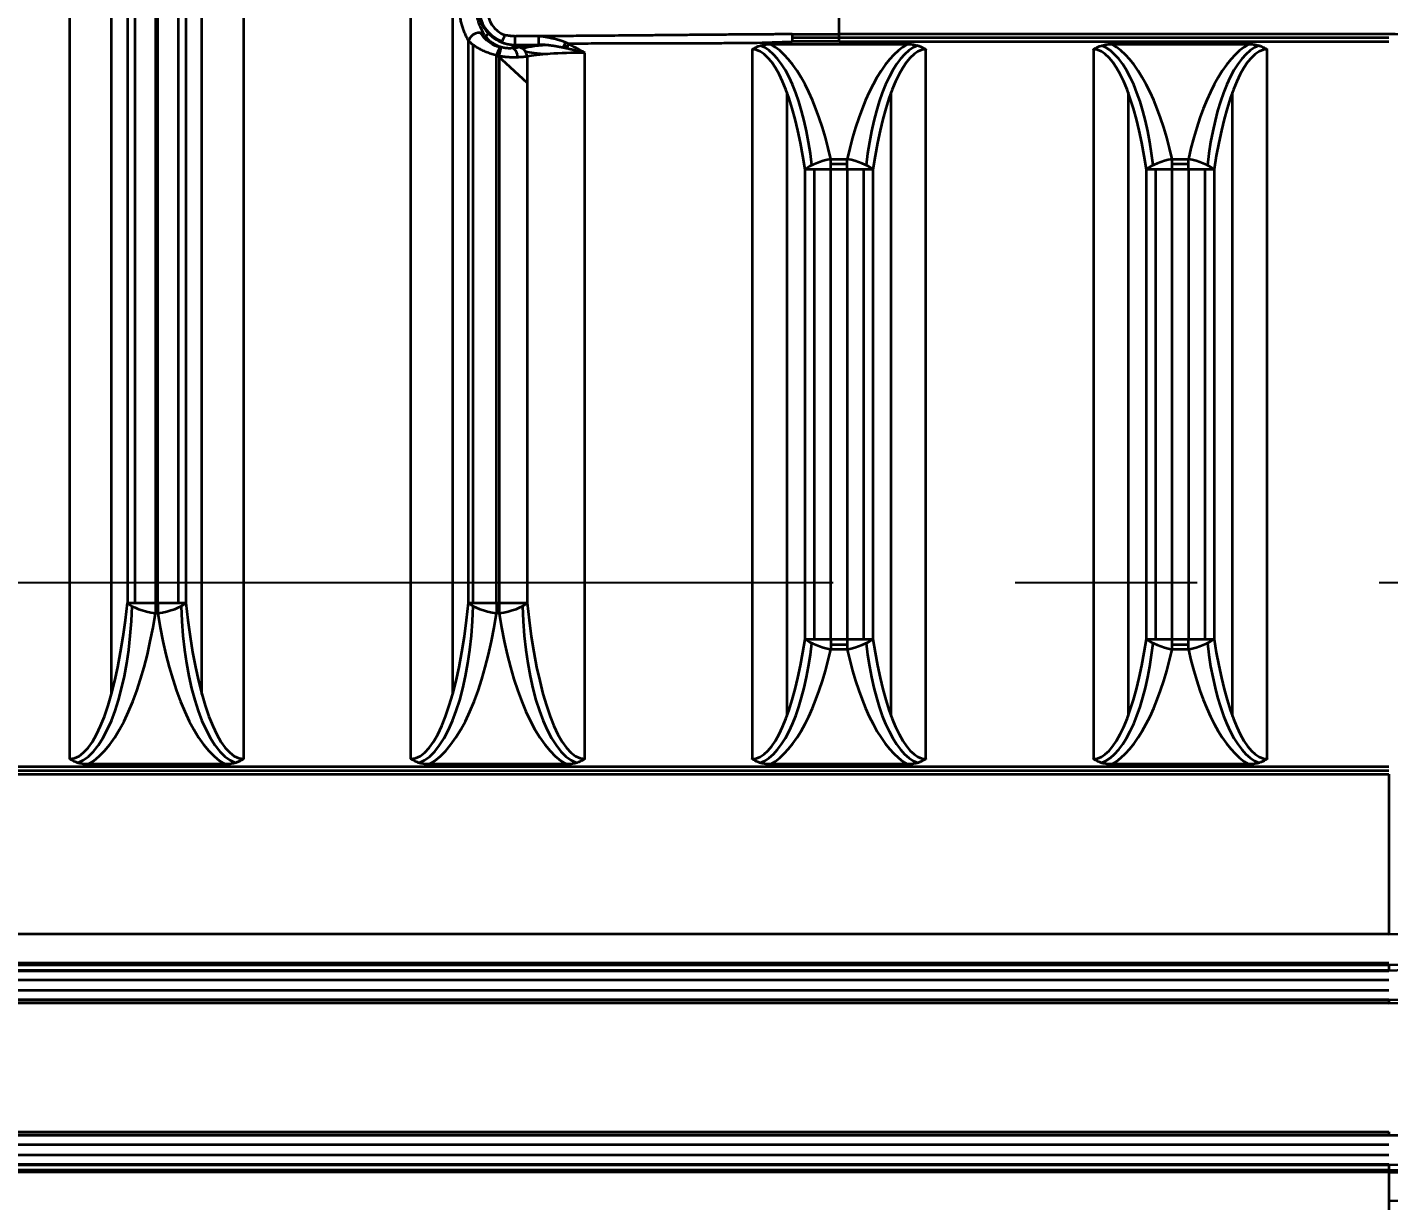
# Model space of a CAD drawing. Header units: millimetres. Extents: x 126 to 861, y 86 to 521.
# Drawn here: x 363.1 to 435.3, y 298 to 360.2 of the extents above; entities that cross this region are included whole.
import ezdxf

# ---------------------------------------------------------------- set-up
doc = ezdxf.new("R2010")
doc.units = ezdxf.units.MM
doc.linetypes.add('CENTER', pattern=[50.8, 31.75, -6.35, 6.35, -6.35])
doc.layers.add('10', color=7, linetype='Continuous', true_color=0xffffff)
doc.layers.add('dim', color=82, linetype='Continuous', lineweight=9)
doc.styles.add('Capful-A', font='')
doc.styles.get('Capful-A').set_extended_font_data('Microsoft YaHei')
doc.dimstyles.new('Capful-A-1.0', dxfattribs={"dimtxt": 2.5, "dimasz": 2.5, "dimexe": 1.5, "dimexo": 1, "dimgap": 1.5, "dimtad": 0, "dimdsep": 46, "dimtxsty": 'Capful-A', "dimcen": 0, "dimclrt": 2, "dimazin": 2, "dimtfac": 1, "dimtmove": 0, "dimatfit": 3, "dimfxl": 0, "dimtolj": 1, "dimtzin": 0, "dimarcsym": 0})

# ---------------------------------------------------------------- blocks, each defined once
blk = doc.blocks.new('*D37')
at = {"layer": 'Defpoints', "color": 0, "transparency": 16777216}
for p in [(355.713, 434.203), (360.922, 330.775)]:
    blk.add_point(p, dxfattribs=at)
at = {"layer": 'dim', "color": 0, "lineweight": -2, "transparency": 16777216}
blk.add_line((356.213, 434.203), (357.849, 434.203), dxfattribs=at)
at = {"layer": 'dim', "color": 2, "transparency": 16777216, "insert": (363.298, 434.203), "char_height": 2.5, "attachment_point": 5, "style": 'Capful-A', "bg_fill": 3, "box_fill_scale": 1.1, "bg_fill_color": 256, "bg_fill_true_color": 13158600, "bg_fill_transparency": 0}
blk.add_mtext('\\A1;103.43', dxfattribs=at)
at = {"layer": 'Defpoints', "color": 0, "transparency": 16777216}
blk.add_point((357.849, 434.203), dxfattribs=at)
blk = doc.blocks.new('*D38')
at = {"layer": 'Defpoints', "color": 0, "transparency": 16777216}
for p in [(406.147, 434.203), (360.922, 330.775)]:
    blk.add_point(p, dxfattribs=at)
at = {"layer": 'dim', "color": 0, "lineweight": -2, "transparency": 16777216}
blk.add_line((406.647, 434.203), (413.402, 434.203), dxfattribs=at)
at = {"layer": 'dim', "color": 2, "transparency": 16777216, "insert": (418.851, 434.203), "char_height": 2.5, "attachment_point": 5, "style": 'Capful-A', "bg_fill": 3, "box_fill_scale": 1.1, "bg_fill_color": 256, "bg_fill_true_color": 13158600, "bg_fill_transparency": 0}
blk.add_mtext('\\A1;103.43', dxfattribs=at)
at = {"layer": 'Defpoints', "color": 0, "transparency": 16777216}
blk.add_point((413.402, 434.203), dxfattribs=at)
blk = doc.blocks.new('*D39')
at = {"layer": 'Defpoints', "color": 0, "transparency": 16777216}
for p in [(406.147, 434.203), (360.922, 330.775)]:
    blk.add_point(p, dxfattribs=at)
at = {"layer": 'dim', "color": 0, "lineweight": -2, "transparency": 16777216}
blk.add_line((406.147, 434.702), (406.147, 442.193), dxfattribs=at)
at = {"layer": 'dim', "color": 2, "transparency": 16777216, "insert": (406.147, 446.831), "char_height": 2.5, "attachment_point": 5, "rotation": 90, "style": 'Capful-A', "bg_fill": 3, "box_fill_scale": 1.1, "bg_fill_color": 256, "bg_fill_true_color": 13158600, "bg_fill_transparency": 0}
blk.add_mtext('\\A1;45.23', dxfattribs=at)
at = {"layer": 'Defpoints', "color": 0, "transparency": 16777216}
blk.add_point((406.147, 442.193), dxfattribs=at)

msp = doc.modelspace()

# ---------------------------------------------------------------- linework, layer by layer
at = {"layer": '10', "color": 7, "linetype": 'Continuous', "lineweight": 35}
for p, q in [((365.361, 321.424), (365.361, 400.033)), ((367.564, 400.033), (367.564, 324.839)), ((368.418, 400.033), (368.418, 329.707)), ((368.832, 329.707), (368.832, 400.033)), ((369.9, 400.033), (369.9, 329.707)), ((370.034, 329.707), (370.034, 400.033)), ((371.102, 400.033), (371.102, 329.707)), ((371.516, 400.033), (371.516, 329.707)), ((372.371, 324.839), (372.371, 400.033)), ((374.573, 400.033), (374.573, 321.424)), ((383.451, 321.424), (383.451, 400.033)), ((385.654, 400.033), (385.654, 324.839)), ((386.508, 329.707), (386.508, 359.502)), ((387.56, 359.887), (387.409, 359.736)), ((403.655, 359.853), (403.657, 359.465)), ((406.147, 359.67), (403.656, 359.661)), ((406.147, 359.469), (406.147, 359.857)), ((435.292, 359.857), (406.147, 359.857)), ((435.292, 359.665), (406.147, 359.665)), ((386.754, 329.707), (386.754, 359.283)), ((388.968, 359.293), (388.802, 359.127)), ((388.968, 359.293), (390.214, 359.293)), ((392.663, 321.424), (392.663, 358.87)), ((401.541, 359.047), (401.541, 321.424)), ((402.514, 359.33), (409.781, 359.33)), ((406.147, 359.469), (435.292, 359.469)), ((410.753, 321.424), (410.753, 359.047)), ((419.631, 359.047), (419.631, 321.424)), ((420.604, 359.33), (427.871, 359.33)), ((428.843, 321.424), (428.843, 359.047)), ((387.99, 329.707), (387.99, 358.714)), ((389.606, 357.276), (388.048, 358.708)), ((388.124, 358.714), (388.124, 329.707)), ((389.606, 358.665), (389.606, 329.707)), ((403.379, 356.778), (403.379, 323.693)), ((408.915, 323.693), (408.915, 356.778)), ((421.469, 356.778), (421.469, 323.693)), ((427.005, 323.693), (427.005, 356.778)), ((405.717, 352.686), (405.717, 353.236)), ((405.717, 353.236), (406.577, 353.236)), ((406.577, 352.686), (406.577, 353.236)), ((423.807, 352.686), (423.807, 353.236)), ((423.807, 353.236), (424.667, 353.236)), ((424.667, 352.686), (424.667, 353.236)), ((405.717, 352.686), (404.354, 352.686)), ((404.354, 327.784), (404.354, 352.686)), ((404.826, 352.686), (404.826, 327.784)), ((406.577, 352.97), (405.717, 352.97)), ((406.577, 352.686), (405.717, 352.686)), ((405.717, 327.784), (405.717, 352.686)), ((406.577, 352.686), (406.577, 327.784)), ((407.941, 352.686), (406.577, 352.686)), ((407.468, 327.784), (407.468, 352.686)), ((407.941, 352.686), (407.941, 327.784)), ((423.807, 352.686), (422.444, 352.686)), ((422.444, 327.784), (422.444, 352.686)), ((422.916, 352.686), (422.916, 327.784)), ((424.667, 352.97), (423.807, 352.97)), ((423.807, 327.784), (423.807, 352.686)), ((424.667, 352.686), (423.807, 352.686)), ((426.031, 352.686), (424.667, 352.686)), ((424.667, 352.686), (424.667, 327.784)), ((425.558, 327.784), (425.558, 352.686)), ((426.031, 352.686), (426.031, 327.784)), ((368.418, 329.707), (369.9, 329.707)), ((369.9, 329.707), (370.034, 329.707)), ((369.9, 329.707), (369.9, 329.157)), ((369.9, 329.424), (370.034, 329.424)), ((370.034, 329.707), (370.034, 329.157)), ((370.034, 329.707), (371.516, 329.707)), ((386.508, 329.707), (387.99, 329.707)), ((387.99, 329.707), (387.99, 329.157)), ((387.99, 329.707), (388.124, 329.707)), ((388.124, 329.424), (387.99, 329.424)), ((388.124, 329.707), (388.124, 329.157)), ((388.124, 329.707), (389.606, 329.707)), ((370.034, 329.157), (369.9, 329.157)), ((388.124, 329.157), (387.99, 329.157)), ((404.354, 327.784), (405.717, 327.784)), ((405.717, 327.784), (406.577, 327.784)), ((405.717, 327.784), (405.717, 327.234)), ((406.577, 327.784), (407.941, 327.784)), ((406.577, 327.784), (406.577, 327.234)), ((422.444, 327.784), (423.807, 327.784)), ((423.807, 327.784), (424.667, 327.784)), ((423.807, 327.234), (423.807, 327.784)), ((424.667, 327.784), (426.031, 327.784)), ((424.667, 327.234), (424.667, 327.784)), ((405.717, 327.501), (406.577, 327.501)), ((406.577, 327.234), (405.717, 327.234)), ((423.807, 327.501), (424.667, 327.501)), ((424.667, 327.234), (423.807, 327.234)), ((435.292, 321.001), (286.552, 321.001)), ((286.552, 320.805), (435.292, 320.805)), ((286.552, 320.613), (435.292, 320.613)), ((373.601, 321.14), (366.334, 321.14)), ((391.691, 321.14), (384.424, 321.14)), ((409.781, 321.14), (402.514, 321.14)), ((427.871, 321.14), (420.604, 321.14)), ((435.292, 320.613), (435.292, 312.125)), ((435.292, 312.125), (286.552, 312.125)), ((286.552, 310.615), (435.292, 310.615)), ((286.552, 310.508), (435.292, 310.508)), ((435.292, 310.508), (435.292, 310.212)), ((435.292, 310.212), (286.552, 310.212)), ((435.292, 310.179), (286.552, 310.179)), ((286.552, 309.71), (435.292, 309.71)), ((435.292, 309.148), (286.552, 309.148)), ((286.552, 308.671), (435.292, 308.671)), ((286.552, 308.647), (435.292, 308.647)), ((435.292, 308.472), (286.552, 308.472)), ((435.292, 308.647), (435.292, 308.472)), ((286.552, 301.648), (435.292, 301.648)), ((435.292, 301.474), (286.552, 301.474)), ((435.292, 301.449), (286.552, 301.449)), ((435.292, 301.648), (435.292, 301.474)), ((286.552, 300.972), (435.292, 300.972)), ((435.292, 300.41), (286.552, 300.41)), ((286.552, 299.941), (435.292, 299.941)), ((286.552, 299.909), (435.292, 299.909)), ((435.292, 299.613), (286.552, 299.613)), ((435.292, 299.909), (435.292, 299.613)), ((435.292, 299.613), (435.292, 297.995)), ((435.292, 299.505), (286.552, 299.505)), ((435.292, 297.995), (435.292, 289.507))]:
    msp.add_line(p, q, dxfattribs=at)
for centre, radius, start, end in [((435.292, 353.3), 37.663, 0, 90), ((435.292, 353.3), 29.175, 360, 90), ((435.292, 353.3), 27.558, 360, 90), ((435.292, 353.3), 27.261, 360, 90), ((435.292, 353.3), 25.696, 360, 90), ((435.292, 353.3), 25.522, 0, 90), ((435.292, 353.3), 18.698, 360, 90), ((435.292, 353.3), 18.524, 360, 90), ((435.292, 353.3), 16.959, 360, 90), ((435.292, 353.3), 16.662, 360, 90), ((435.292, 353.3), 6.557, 0, 90), ((435.292, 327.17), 18.698, 270, 0), ((435.292, 327.17), 27.261, 270, 0), ((435.292, 327.17), 16.959, 270, 0), ((435.292, 327.17), 29.175, 270, 0), ((435.292, 327.17), 25.696, 270, 0), ((435.292, 327.17), 18.524, 270, 0), ((435.292, 327.17), 15.045, 270, 0), ((435.292, 327.17), 37.663, 270, 360), ((435.292, 327.17), 38.051, 270, 360), ((435.292, 327.17), 16.662, 270, 0), ((435.292, 327.17), 27.665, 270, 0), ((435.292, 327.17), 27.558, 270, 0)]:
    msp.add_arc(centre, radius, start, end, dxfattribs=at)
for centre, major_axis, ratio, start_param, end_param in [((389.006, 361.333), (0.908, 1.837), 0.978881, 2.027109, 3.225723), ((389.052, 361.378), (0.964, 1.828), 0.970103, 2.087073, 3.246105), ((389.006, 361.236), (0.723, 1.371), 0.970103, 2.051184, 3.249791), ((386.971, 359.502), (-0.423, -0.271), 0.788078, 3.342078, 5.601752), ((388.968, 359.793), (0, 0.502), 0.000567, 3.228859, 4.611209), ((388.12, 359.203), (-1.109, 0), 0.087027, 2.233446, 2.744994), ((392.663, 359.036), (-3.82, 0), 0.087489, 5.408559, 5.88498), ((392.663, 359.04), (-3.316, 0), 0.087489, 5.351989, 6.13232), ((392.663, 359.04), (-3.316, 0), 0.087489, 0.320933, 0.942066), ((392.663, 358.535), (-3.317, 0), 0.100758, 4.712389, 5.884977), ((401.541, 345.517), (0, 13.53), 0.245123, 5.270873, 6.283185), ((401.541, 350.218), (0, 9.112), 0.36397, 5.011848, 6.153171), ((401.541, 346.067), (0, 13.53), 0.36397, 5.270873, 6.084403), ((406.148, -307.773), (-667.243, 0), 1, 4.71239, 4.716123), ((410.753, 346.067), (0, 13.53), 0.36397, 0.198782, 1.012312), ((410.753, 350.218), (0, 9.112), 0.36397, 0.129997, 1.271337), ((410.753, 345.517), (0, 13.53), 0.245123, 0, 1.012312), ((419.631, 345.517), (0, 13.53), 0.245123, 5.270873, 6.283185), ((419.631, 350.218), (0, 9.112), 0.36397, 5.011848, 6.153171), ((419.631, 346.067), (0, 13.53), 0.36397, 5.270873, 6.084403), ((428.843, 346.067), (0, 13.53), 0.36397, 0.198782, 1.012312), ((428.843, 350.218), (0, 9.112), 0.36397, 0.129997, 1.271337), ((428.843, 345.517), (0, 13.53), 0.245123, 0, 1.012312), ((405.717, 352.686), (-1.568, -0.357), 0.334468, 4.636469, 5.686039), ((406.577, 352.686), (1.568, -0.357), 0.334468, 0.597146, 1.646716), ((423.807, 352.686), (-1.568, -0.357), 0.334468, 4.636469, 5.686039), ((424.667, 352.686), (1.568, -0.357), 0.334468, 0.597146, 1.646716), ((365.361, 334.954), (0, 13.53), 0.245123, 3.141593, 4.314194), ((365.361, 330.252), (0, 9.112), 0.36397, 3.271589, 4.632655), ((369.9, 329.707), (-1.589, 0.243), 0.338534, 0.424744, 1.622583), ((370.034, 329.707), (1.589, 0.243), 0.338534, 4.660602, 5.858442), ((374.573, 330.252), (0, 9.112), 0.36397, 1.65053, 3.011578), ((374.573, 334.954), (0, 13.53), 0.245123, 1.968991, 3.141593), ((383.451, 334.954), (0, 13.53), 0.245123, 3.141593, 4.314194), ((383.451, 330.252), (0, 9.112), 0.36397, 3.271589, 4.632655), ((387.99, 329.707), (-1.589, 0.243), 0.338534, 0.424744, 1.622583), ((388.124, 329.707), (1.589, 0.243), 0.338534, 4.660602, 5.858442), ((392.663, 330.252), (0, 9.112), 0.36397, 1.65053, 3.011578), ((392.663, 334.954), (0, 13.53), 0.245123, 1.968991, 3.141593), ((365.361, 334.404), (0, 13.53), 0.36397, 3.340375, 4.314194), ((374.573, 334.404), (0, 13.53), 0.36397, 1.968991, 2.94281), ((383.451, 334.404), (0, 13.53), 0.36397, 3.340375, 4.314194), ((392.663, 334.404), (0, 13.53), 0.36397, 1.968991, 2.94281), ((401.541, 334.954), (0, 13.53), 0.245123, 3.141593, 4.153905), ((405.717, 327.784), (-1.568, 0.357), 0.334468, 0.597146, 1.646716), ((406.577, 327.784), (1.568, 0.357), 0.334468, 4.636469, 5.686039), ((410.753, 334.954), (0, 13.53), 0.245123, 2.129281, 3.141593), ((419.631, 334.954), (0, 13.53), 0.245123, 3.141593, 4.153905), ((423.807, 327.784), (1.568, -0.357), 0.334468, 3.738739, 4.788309), ((424.667, 327.784), (-1.568, -0.357), 0.334468, 1.494877, 2.544446), ((428.843, 334.954), (0, 13.53), 0.245123, 2.129281, 3.141593), ((401.541, 330.252), (0, 9.112), 0.36397, 3.271589, 4.41293), ((401.541, 334.404), (0, 13.53), 0.36397, 3.340375, 4.153905), ((410.753, 334.404), (0, 13.53), 0.36397, 2.129281, 2.94281), ((410.753, 330.252), (0, 9.112), 0.36397, 1.870255, 3.011578), ((419.631, 330.252), (0, 9.112), 0.36397, 3.271589, 4.41293), ((419.631, 334.404), (0, 13.53), 0.36397, 3.340375, 4.153905), ((428.843, 334.404), (0, 13.53), 0.36397, 2.129281, 2.94281), ((428.843, 330.252), (0, 9.112), 0.36397, 1.870255, 3.011578)]:
    msp.add_ellipse(centre, major_axis=major_axis, ratio=ratio, start_param=start_param, end_param=end_param, dxfattribs=at)
for points, degree in [([(406.147, 359.858), (406.147, 368.345)], 1), ([(403.655, 359.853), (406.147, 359.858)], 1), ([(391.72, 359.093), (391.653, 359.108), (391.585, 359.122), (391.517, 359.136)], 3), ([(391.564, 359.242), (391.624, 359.229), (391.684, 359.216), (391.744, 359.202)], 3), ([(391.64, 359.423), (391.689, 359.405), (391.738, 359.386), (391.787, 359.367)], 3), ([(401.541, 359.394), (402.246, 359.416), (402.952, 359.439), (403.657, 359.462)], 3)]:
    msp.add_open_spline(points, degree=degree, dxfattribs=at)
for points, knots in [([(386.508, 359.502), (386.481, 359.552), (386.452, 359.604), (386.409, 359.69), (386.394, 359.719), (386.366, 359.779), (386.351, 359.81), (386.308, 359.906), (386.281, 359.973), (386.247, 360.061), (386.241, 360.078), (386.228, 360.114), (386.208, 360.169), (386.19, 360.224), (386.156, 360.337), (386.135, 360.415), (386.107, 360.534), (386.098, 360.575), (386.082, 360.657), (386.075, 360.699), (386.055, 360.823), (386.045, 360.907), (386.032, 361.077), (386.029, 361.162), (386.029, 361.249)], [0, 0, 0, 0, 0.125, 0.125, 0.1875, 0.1875, 0.25, 0.25, 0.375, 0.375, 0.40625, 0.40625, 0.4375, 0.5, 0.5, 0.625, 0.625, 0.6875, 0.6875, 0.75, 0.75, 0.875, 0.875, 1, 1, 1, 1]), ([(387.344, 359.834), (387.323, 359.869), (387.301, 359.907), (387.267, 359.969), (387.256, 359.99), (387.232, 360.035), (387.221, 360.057), (387.185, 360.128), (387.162, 360.179), (387.132, 360.246), (387.127, 360.26), (387.115, 360.287), (387.109, 360.302), (387.092, 360.345), (387.081, 360.374), (387.049, 360.464), (387.028, 360.527), (387.001, 360.626), (386.992, 360.66), (386.98, 360.712), (386.976, 360.73), (386.969, 360.766), (386.965, 360.783), (386.948, 360.873), (386.938, 360.946), (386.923, 361.095), (386.92, 361.171), (386.92, 361.249)], [0, 0, 0, 0, 0.125, 0.125, 0.1875, 0.1875, 0.25, 0.25, 0.375, 0.375, 0.40625, 0.40625, 0.4375, 0.4375, 0.5, 0.5, 0.625, 0.625, 0.6875, 0.6875, 0.71875, 0.71875, 0.75, 0.75, 0.875, 0.875, 1, 1, 1, 1]), ([(388.058, 358.719), (387.971, 358.737), (387.886, 358.758), (387.76, 358.793), (387.718, 358.806), (387.636, 358.832), (387.594, 358.846), (387.474, 358.889), (387.397, 358.92), (387.249, 358.986), (387.179, 359.02), (387.077, 359.074), (387.044, 359.093), (386.981, 359.13), (386.951, 359.148), (386.862, 359.205), (386.808, 359.243), (386.732, 359.3), (386.708, 359.319), (386.673, 359.347), (386.662, 359.357), (386.64, 359.376), (386.629, 359.385), (386.577, 359.432), (386.54, 359.468), (386.508, 359.502)], [0, 0, 0, 0, 0.125, 0.125, 0.1875, 0.1875, 0.25, 0.25, 0.375, 0.375, 0.5, 0.5, 0.5625, 0.5625, 0.625, 0.625, 0.75, 0.75, 0.8125, 0.8125, 0.84375, 0.84375, 0.875, 0.875, 1, 1, 1, 1]), ([(388.17, 359.151), (388.107, 359.169), (388.044, 359.19), (387.89, 359.253), (387.798, 359.3), (387.628, 359.406), (387.549, 359.465), (387.402, 359.594), (387.334, 359.665), (387.221, 359.799), (387.175, 359.862), (387.132, 359.928)], [0, 0, 0, 0, 0.145245, 0.145245, 0.368712, 0.368712, 0.592179, 0.592179, 0.815646, 0.815646, 1, 1, 1, 1]), ([(387.344, 359.834), (387.359, 359.807), (387.377, 359.78), (387.408, 359.736), (387.419, 359.722), (387.442, 359.692), (387.454, 359.677), (387.493, 359.632), (387.521, 359.602), (387.582, 359.541), (387.615, 359.51), (387.661, 359.473), (387.671, 359.465), (387.69, 359.45), (387.719, 359.428), (387.75, 359.406), (387.813, 359.364), (387.858, 359.337), (387.93, 359.298), (387.955, 359.286), (388.006, 359.262), (388.057, 359.24), (388.11, 359.22), (388.165, 359.202), (388.192, 359.194), (388.22, 359.186)], [0, 0, 0, 0, 0.125, 0.125, 0.1875, 0.1875, 0.25, 0.25, 0.375, 0.375, 0.5, 0.5, 0.53125, 0.53125, 0.5625, 0.625, 0.625, 0.75, 0.75, 0.8125, 0.8125, 0.875, 0.9375, 0.9375, 1, 1, 1, 1]), ([(388.252, 359.428), (388.258, 359.432), (388.267, 359.444), (388.29, 359.483), (388.304, 359.51), (388.336, 359.576), (388.354, 359.615), (388.392, 359.701), (388.411, 359.748), (388.431, 359.797)], [0, 0, 0, 0, 0.25, 0.25, 0.5, 0.5, 0.75, 0.75, 1, 1, 1, 1]), ([(388.968, 359.742), (388.961, 359.742), (388.947, 359.742), (388.927, 359.743), (388.906, 359.743), (388.885, 359.744), (388.864, 359.745), (388.844, 359.747), (388.823, 359.748), (388.802, 359.75), (388.782, 359.752), (388.761, 359.755), (388.74, 359.757), (388.72, 359.76), (388.698, 359.763), (388.675, 359.767), (388.651, 359.77), (388.626, 359.774), (388.602, 359.777), (388.578, 359.78), (388.554, 359.783), (388.529, 359.786), (388.505, 359.789), (388.48, 359.792), (388.456, 359.795), (388.439, 359.796), (388.431, 359.797)], [0, 0, 0, 0, 0.038523, 0.07704, 0.115547, 0.154042, 0.192522, 0.230986, 0.269431, 0.307854, 0.346253, 0.384625, 0.422967, 0.461278, 0.499555, 0.545214, 0.590737, 0.636158, 0.681511, 0.726831, 0.772153, 0.81751, 0.862938, 0.908472, 0.954147, 1, 1, 1, 1]), ([(390.214, 359.744), (389.879, 359.744), (389.544, 359.743), (389.129, 359.743), (389.049, 359.743), (388.968, 359.742)], [0, 0, 0, 0, 0.806712, 0.806712, 1, 1, 1, 1]), ([(403.655, 359.853), (403.553, 359.852), (403.34, 359.852), (403.012, 359.85), (402.663, 359.848), (402.295, 359.846), (401.906, 359.843), (401.498, 359.841), (401.07, 359.837), (400.622, 359.834), (400.154, 359.83), (399.666, 359.826), (399.158, 359.822), (398.631, 359.817), (398.083, 359.812), (397.516, 359.807), (396.839, 359.8), (396.076, 359.793), (395.247, 359.785), (394.463, 359.778), (393.724, 359.772), (393.03, 359.766), (392.38, 359.761), (391.775, 359.757), (391.215, 359.754), (390.7, 359.751), (390.371, 359.75), (390.214, 359.749)], [0, 0, 0, 0, 0.022964, 0.047409, 0.073335, 0.100743, 0.129632, 0.160003, 0.191854, 0.225188, 0.260002, 0.296298, 0.334076, 0.373335, 0.414075, 0.456297, 0.5, 0.564994, 0.626656, 0.684986, 0.739984, 0.79165, 0.839984, 0.884986, 0.926656, 0.964994, 1, 1, 1, 1]), ([(391.64, 359.423), (391.625, 359.429), (391.596, 359.439), (391.552, 359.455), (391.509, 359.47), (391.466, 359.485), (391.423, 359.499), (391.381, 359.513), (391.339, 359.526), (391.298, 359.539), (391.257, 359.552), (391.216, 359.563), (391.175, 359.575), (391.135, 359.586), (391.096, 359.596), (391.057, 359.606), (391.018, 359.615), (390.98, 359.624), (390.942, 359.632), (390.904, 359.639), (390.866, 359.647), (390.829, 359.654), (390.792, 359.662), (390.756, 359.669), (390.72, 359.675), (390.686, 359.682), (390.652, 359.689), (390.618, 359.695), (390.585, 359.701), (390.554, 359.708), (390.524, 359.713), (390.496, 359.718), (390.469, 359.722), (390.443, 359.726), (390.418, 359.729), (390.394, 359.731), (390.372, 359.733), (390.351, 359.735), (390.332, 359.736), (390.313, 359.737), (390.296, 359.737), (390.281, 359.737), (390.266, 359.737), (390.253, 359.736), (390.242, 359.735), (390.231, 359.734), (390.222, 359.733), (390.217, 359.731), (390.214, 359.731)], [0, 0, 0, 0, 0.032003, 0.063668, 0.094992, 0.125978, 0.156624, 0.186931, 0.216898, 0.246523, 0.275805, 0.304742, 0.333333, 0.361574, 0.389465, 0.417002, 0.444182, 0.470999, 0.497451, 0.523533, 0.550011, 0.576016, 0.601549, 0.626614, 0.651211, 0.675345, 0.699017, 0.72223, 0.744987, 0.76729, 0.787756, 0.807357, 0.826089, 0.843943, 0.860916, 0.877002, 0.892197, 0.906497, 0.9199, 0.932402, 0.944002, 0.954699, 0.964492, 0.973383, 0.981374, 0.988468, 0.994673, 1, 1, 1, 1]), ([(390.214, 359.731), (390.214, 359.705), (390.214, 359.678), (390.214, 359.625), (390.214, 359.599), (390.214, 359.548), (390.214, 359.522), (390.214, 359.475), (390.214, 359.452), (390.214, 359.411), (390.214, 359.393), (390.214, 359.36), (390.214, 359.346), (390.214, 359.322), (390.214, 359.313), (390.214, 359.299), (390.214, 359.295), (390.214, 359.293)], [0, 0, 0, 0, 0.125, 0.125, 0.25, 0.25, 0.375, 0.375, 0.5, 0.5, 0.625, 0.625, 0.75, 0.75, 0.875, 0.875, 1, 1, 1, 1]), ([(387.991, 358.735), (387.992, 358.739), (387.994, 358.746), (387.998, 358.756), (388.001, 358.767), (388.005, 358.777), (388.009, 358.788), (388.013, 358.798), (388.017, 358.809), (388.02, 358.819), (388.024, 358.83), (388.028, 358.84), (388.032, 358.851), (388.037, 358.861), (388.041, 358.872), (388.045, 358.882), (388.049, 358.892), (388.053, 358.903), (388.058, 358.913), (388.062, 358.923), (388.066, 358.933), (388.07, 358.944), (388.075, 358.954), (388.079, 358.963), (388.083, 358.973), (388.088, 358.983), (388.092, 358.993), (388.096, 359.002), (388.1, 359.011), (388.105, 359.021), (388.109, 359.03), (388.113, 359.039), (388.117, 359.047), (388.121, 359.056), (388.125, 359.064), (388.129, 359.073), (388.133, 359.081), (388.137, 359.088), (388.141, 359.096), (388.145, 359.103), (388.148, 359.111), (388.152, 359.117), (388.155, 359.124), (388.159, 359.131), (388.162, 359.137), (388.165, 359.143), (388.168, 359.148), (388.171, 359.153), (388.174, 359.159), (388.177, 359.163), (388.18, 359.168), (388.182, 359.172), (388.185, 359.176), (388.187, 359.179), (388.189, 359.182), (388.191, 359.185), (388.193, 359.187), (388.195, 359.189), (388.197, 359.191), (388.198, 359.192), (388.198, 359.192)], [0, 0, 0, 0, 0.014787, 0.029663, 0.044629, 0.059685, 0.07483, 0.090065, 0.10539, 0.120804, 0.136308, 0.151902, 0.167585, 0.183357, 0.199218, 0.215168, 0.231206, 0.247334, 0.263549, 0.279853, 0.296245, 0.312724, 0.32929, 0.345943, 0.362683, 0.37951, 0.396422, 0.41342, 0.430503, 0.447671, 0.464923, 0.48226, 0.49968, 0.517183, 0.53477, 0.552438, 0.570188, 0.58802, 0.605933, 0.623926, 0.642, 0.660153, 0.678385, 0.696696, 0.715085, 0.733551, 0.752095, 0.770716, 0.789413, 0.808186, 0.827035, 0.845959, 0.864957, 0.884029, 0.903175, 0.922395, 0.941687, 0.961053, 0.98049, 1, 1, 1, 1]), ([(388.125, 358.697), (388.126, 358.701), (388.128, 358.708), (388.13, 358.718), (388.133, 358.729), (388.135, 358.739), (388.138, 358.749), (388.14, 358.759), (388.143, 358.769), (388.145, 358.779), (388.147, 358.789), (388.15, 358.799), (388.152, 358.808), (388.154, 358.817), (388.157, 358.827), (388.159, 358.836), (388.161, 358.845), (388.163, 358.853), (388.165, 358.862), (388.167, 358.87), (388.169, 358.879), (388.171, 358.887), (388.173, 358.895), (388.175, 358.903), (388.177, 358.91), (388.179, 358.918), (388.181, 358.925), (388.182, 358.933), (388.184, 358.94), (388.186, 358.947), (388.187, 358.954), (388.189, 358.96), (388.191, 358.967), (388.192, 358.973), (388.194, 358.979), (388.195, 358.985), (388.197, 358.991), (388.198, 358.997), (388.199, 359.003), (388.201, 359.008), (388.202, 359.014), (388.204, 359.022), (388.207, 359.034), (388.21, 359.048), (388.214, 359.061), (388.217, 359.075), (388.22, 359.087), (388.223, 359.099), (388.226, 359.11), (388.229, 359.12), (388.231, 359.13), (388.233, 359.139), (388.235, 359.147), (388.237, 359.155), (388.239, 359.161), (388.24, 359.167), (388.241, 359.172), (388.242, 359.176), (388.243, 359.178), (388.243, 359.178)], [0, 0, 0, 0, 0.015058, 0.029982, 0.044772, 0.059428, 0.07395, 0.088338, 0.102593, 0.116714, 0.1307, 0.144553, 0.158272, 0.171857, 0.185308, 0.198626, 0.211809, 0.224859, 0.237775, 0.250556, 0.263204, 0.275719, 0.288099, 0.300345, 0.312458, 0.324436, 0.336281, 0.347992, 0.359569, 0.371012, 0.382322, 0.393497, 0.404539, 0.415447, 0.426221, 0.436861, 0.447367, 0.45774, 0.467979, 0.478083, 0.488054, 0.497892, 0.526191, 0.554644, 0.583251, 0.612013, 0.640928, 0.669998, 0.699223, 0.728603, 0.758137, 0.787826, 0.817671, 0.84767, 0.877825, 0.908135, 0.938601, 0.969223, 1, 1, 1, 1]), ([(388.22, 359.185), (388.225, 359.184), (388.235, 359.181), (388.25, 359.177), (388.265, 359.173), (388.28, 359.17), (388.295, 359.166), (388.31, 359.163), (388.324, 359.159), (388.339, 359.156), (388.353, 359.154), (388.367, 359.151), (388.381, 359.148), (388.395, 359.146), (388.409, 359.143), (388.423, 359.141), (388.437, 359.139), (388.45, 359.137), (388.464, 359.135), (388.477, 359.134), (388.491, 359.132), (388.504, 359.131), (388.517, 359.129), (388.53, 359.128), (388.542, 359.127), (388.555, 359.126), (388.568, 359.125), (388.58, 359.124), (388.592, 359.124), (388.605, 359.123), (388.617, 359.123), (388.629, 359.122), (388.64, 359.122), (388.652, 359.122), (388.664, 359.122), (388.675, 359.122), (388.686, 359.122), (388.698, 359.122), (388.709, 359.122), (388.72, 359.122), (388.73, 359.123), (388.741, 359.123), (388.752, 359.123), (388.762, 359.124), (388.772, 359.125), (388.783, 359.125), (388.793, 359.126), (388.799, 359.127), (388.802, 359.127)], [0, 0, 0, 0, 0.024258, 0.048337, 0.072241, 0.095973, 0.119537, 0.142938, 0.166179, 0.189265, 0.2122, 0.234988, 0.257633, 0.28014, 0.302514, 0.324759, 0.346881, 0.368883, 0.39077, 0.412549, 0.434223, 0.455798, 0.477279, 0.498671, 0.51998, 0.541211, 0.562369, 0.58346, 0.60449, 0.625464, 0.646387, 0.667266, 0.688106, 0.708913, 0.729693, 0.750452, 0.771194, 0.791927, 0.812656, 0.833387, 0.854125, 0.874877, 0.895649, 0.916445, 0.937273, 0.958138, 0.979045, 1, 1, 1, 1]), ([(388.252, 359.428), (388.259, 359.425), (388.273, 359.42), (388.293, 359.412), (388.313, 359.405), (388.333, 359.398), (388.353, 359.391), (388.373, 359.385), (388.393, 359.379), (388.413, 359.373), (388.432, 359.367), (388.452, 359.362), (388.471, 359.357), (388.49, 359.352), (388.51, 359.347), (388.528, 359.343), (388.547, 359.338), (388.566, 359.334), (388.585, 359.331), (388.603, 359.327), (388.621, 359.324), (388.639, 359.321), (388.657, 359.318), (388.675, 359.315), (388.693, 359.312), (388.71, 359.31), (388.728, 359.308), (388.745, 359.306), (388.762, 359.304), (388.779, 359.302), (388.795, 359.3), (388.812, 359.299), (388.828, 359.298), (388.845, 359.297), (388.861, 359.296), (388.877, 359.295), (388.892, 359.294), (388.908, 359.294), (388.923, 359.293), (388.938, 359.293), (388.953, 359.293), (388.963, 359.293), (388.968, 359.293)], [0, 0, 0, 0, 0.029852, 0.059451, 0.088796, 0.117889, 0.14673, 0.175319, 0.203656, 0.231743, 0.259579, 0.287164, 0.314499, 0.341584, 0.36842, 0.395007, 0.421345, 0.447436, 0.473279, 0.498875, 0.524223, 0.549326, 0.574182, 0.598793, 0.623157, 0.647277, 0.671151, 0.694781, 0.718166, 0.741307, 0.764203, 0.786856, 0.809264, 0.83143, 0.853351, 0.87503, 0.896465, 0.917658, 0.938607, 0.959314, 0.979778, 1, 1, 1, 1]), ([(389.111, 358.626), (389.109, 358.66), (389.106, 358.694), (389.095, 358.758), (389.088, 358.789), (389.07, 358.848), (389.06, 358.875), (389.043, 358.913), (389.038, 358.925), (389.026, 358.948), (389.014, 358.969), (389, 358.989), (388.986, 359.008), (388.979, 359.018), (388.956, 359.045), (388.939, 359.061), (388.903, 359.089), (388.884, 359.101), (388.844, 359.119), (388.823, 359.125), (388.802, 359.127)], [0, 0, 0, 0, 0.125, 0.125, 0.25, 0.25, 0.375, 0.375, 0.4375, 0.4375, 0.5, 0.5625, 0.5625, 0.625, 0.625, 0.75, 0.75, 0.875, 0.875, 1, 1, 1, 1]), ([(389.606, 358.665), (389.605, 358.697), (389.601, 358.729), (389.588, 358.792), (389.579, 358.823), (389.555, 358.883), (389.54, 358.911), (389.506, 358.965), (389.487, 358.99), (389.444, 359.036), (389.421, 359.057), (389.371, 359.094), (389.344, 359.11), (389.289, 359.136), (389.261, 359.146), (389.202, 359.16), (389.173, 359.165), (389.143, 359.166)], [0, 0, 0, 0, 0.125, 0.125, 0.25, 0.25, 0.375, 0.375, 0.5, 0.5, 0.625, 0.625, 0.75, 0.75, 0.875, 0.875, 1, 1, 1, 1]), ([(391.517, 359.136), (391.486, 359.142), (391.423, 359.155), (391.328, 359.173), (391.233, 359.191), (391.137, 359.209), (391.04, 359.225), (390.942, 359.24), (390.866, 359.251), (390.813, 359.258), (390.783, 359.262), (390.753, 359.265), (390.724, 359.269), (390.694, 359.272), (390.664, 359.275), (390.635, 359.277), (390.606, 359.28), (390.577, 359.282), (390.548, 359.284), (390.519, 359.286), (390.491, 359.288), (390.463, 359.29), (390.434, 359.291), (390.406, 359.292), (390.378, 359.293), (390.351, 359.293), (390.323, 359.293), (390.296, 359.294), (390.268, 359.293), (390.241, 359.293), (390.223, 359.293), (390.214, 359.293)], [0, 0, 0, 0, 0.071988, 0.144513, 0.217618, 0.291348, 0.365748, 0.440862, 0.516736, 0.539892, 0.562938, 0.585872, 0.608694, 0.631403, 0.654001, 0.676486, 0.698859, 0.721118, 0.743264, 0.765296, 0.787214, 0.809017, 0.830705, 0.852278, 0.873734, 0.895074, 0.916296, 0.9374, 0.958386, 0.979253, 1, 1, 1, 1]), ([(391.643, 359.422), (391.632, 359.397), (391.621, 359.371), (391.598, 359.32), (391.587, 359.295), (391.566, 359.246), (391.555, 359.222), (391.535, 359.177), (391.526, 359.155), (391.517, 359.136)], [0, 0, 0, 0, 0.25, 0.25, 0.5, 0.5, 0.75, 0.75, 1, 1, 1, 1]), ([(391.777, 359.346), (391.767, 359.303), (391.757, 359.258), (391.737, 359.172), (391.728, 359.131), (391.72, 359.093)], [0, 0, 0, 0, 0.5, 0.5, 1, 1, 1, 1]), ([(392.663, 358.87), (392.643, 358.875), (392.604, 358.885), (392.546, 358.899), (392.488, 358.914), (392.432, 358.928), (392.377, 358.941), (392.322, 358.955), (392.269, 358.967), (392.218, 358.98), (392.167, 358.992), (392.117, 359.004), (392.069, 359.015), (392.021, 359.026), (391.975, 359.037), (391.93, 359.047), (391.886, 359.057), (391.843, 359.066), (391.801, 359.076), (391.76, 359.085), (391.733, 359.09), (391.72, 359.093)], [0, 0, 0, 0, 0.063236, 0.125275, 0.186123, 0.245787, 0.304269, 0.361575, 0.417707, 0.472667, 0.526458, 0.579079, 0.630533, 0.680818, 0.729935, 0.777881, 0.824657, 0.870258, 0.914685, 0.957933, 1, 1, 1, 1]), ([(392.663, 358.87), (392.591, 358.911), (392.518, 358.953), (392.373, 359.035), (392.3, 359.076), (392.079, 359.196), (391.93, 359.274), (391.777, 359.346)], [0, 0, 0, 0, 0.25, 0.25, 0.5, 0.5, 1, 1, 1, 1]), ([(391.787, 359.367), (391.954, 359.368), (392.309, 359.369), (392.874, 359.371), (393.505, 359.373), (394.202, 359.375), (394.964, 359.377), (395.792, 359.379), (396.873, 359.381), (398.118, 359.384), (399.437, 359.387), (400.556, 359.39), (401.235, 359.393), (401.541, 359.394)], [0, 0, 0, 0, 0.051245, 0.109219, 0.17392, 0.24535, 0.323507, 0.408393, 0.500007, 0.655898, 0.791194, 0.905895, 1, 1, 1, 1]), ([(401.541, 359.047), (401.545, 359.05), (401.55, 359.053), (401.559, 359.059), (401.572, 359.068), (401.604, 359.088), (401.668, 359.127), (401.745, 359.167), (401.804, 359.193), (401.844, 359.209), (401.864, 359.217), (401.925, 359.239), (401.966, 359.252), (402.089, 359.287), (402.173, 359.303), (402.342, 359.325), (402.427, 359.33), (402.514, 359.33)], [0, 0, 0, 0, 0.015625, 0.015625, 0.03125, 0.0625, 0.125, 0.25, 0.3125, 0.3125, 0.375, 0.375, 0.5, 0.5, 0.75, 0.75, 1, 1, 1, 1]), ([(409.781, 359.33), (409.867, 359.33), (409.953, 359.325), (410.122, 359.303), (410.206, 359.287), (410.309, 359.258), (410.33, 359.251), (410.371, 359.238), (410.432, 359.217), (410.531, 359.176), (410.626, 359.127), (410.691, 359.088), (410.722, 359.068), (410.736, 359.059), (410.745, 359.053), (410.749, 359.05), (410.753, 359.047)], [0, 0, 0, 0, 0.25, 0.25, 0.5, 0.5, 0.5625, 0.5625, 0.625, 0.75, 0.875, 0.9375, 0.96875, 0.984375, 0.984375, 1, 1, 1, 1]), ([(419.631, 359.047), (419.635, 359.05), (419.64, 359.053), (419.649, 359.059), (419.662, 359.068), (419.694, 359.088), (419.758, 359.127), (419.835, 359.167), (419.894, 359.193), (419.934, 359.209), (419.954, 359.217), (420.015, 359.239), (420.056, 359.252), (420.179, 359.287), (420.263, 359.303), (420.432, 359.325), (420.517, 359.33), (420.604, 359.33)], [0, 0, 0, 0, 0.015625, 0.015625, 0.03125, 0.0625, 0.125, 0.25, 0.3125, 0.3125, 0.375, 0.375, 0.5, 0.5, 0.75, 0.75, 1, 1, 1, 1]), ([(427.871, 359.33), (427.957, 359.33), (428.043, 359.325), (428.212, 359.303), (428.296, 359.287), (428.399, 359.258), (428.42, 359.251), (428.461, 359.238), (428.522, 359.217), (428.621, 359.176), (428.716, 359.127), (428.781, 359.088), (428.812, 359.068), (428.826, 359.059), (428.835, 359.053), (428.839, 359.05), (428.843, 359.047)], [0, 0, 0, 0, 0.25, 0.25, 0.5, 0.5, 0.5625, 0.5625, 0.625, 0.75, 0.875, 0.9375, 0.96875, 0.984375, 0.984375, 1, 1, 1, 1]), ([(389.111, 358.626), (389.105, 358.626), (389.093, 358.625), (389.076, 358.625), (389.058, 358.624), (389.04, 358.623), (389.022, 358.623), (389.004, 358.622), (388.986, 358.622), (388.967, 358.621), (388.949, 358.621), (388.93, 358.621), (388.911, 358.621), (388.893, 358.621), (388.874, 358.621), (388.855, 358.622), (388.836, 358.622), (388.816, 358.622), (388.797, 358.623), (388.778, 358.623), (388.758, 358.624), (388.739, 358.625), (388.719, 358.626), (388.7, 358.627), (388.68, 358.628), (388.661, 358.629), (388.641, 358.63), (388.621, 358.632), (388.601, 358.633), (388.581, 358.634), (388.562, 358.636), (388.542, 358.638), (388.522, 358.639), (388.502, 358.641), (388.482, 358.643), (388.462, 358.645), (388.442, 358.647), (388.422, 358.65), (388.402, 358.652), (388.382, 358.654), (388.362, 358.657), (388.342, 358.659), (388.322, 358.662), (388.302, 358.665), (388.282, 358.668), (388.262, 358.67), (388.243, 358.673), (388.223, 358.677), (388.203, 358.68), (388.183, 358.683), (388.163, 358.686), (388.144, 358.69), (388.131, 358.692), (388.124, 358.693)], [0, 0, 0, 0, 0.020665, 0.041283, 0.061853, 0.082375, 0.10285, 0.123278, 0.14366, 0.163996, 0.184287, 0.204531, 0.224731, 0.244886, 0.264997, 0.285063, 0.305086, 0.325066, 0.345003, 0.364897, 0.384749, 0.404559, 0.424327, 0.444054, 0.463741, 0.483387, 0.502994, 0.52256, 0.542088, 0.561576, 0.581026, 0.600438, 0.619812, 0.639149, 0.658449, 0.677713, 0.69694, 0.716132, 0.735288, 0.75441, 0.773496, 0.792549, 0.811568, 0.830554, 0.849507, 0.868428, 0.887317, 0.906174, 0.925, 0.943795, 0.96256, 0.981294, 1, 1, 1, 1]), ([(389.606, 358.665), (389.603, 358.665), (389.596, 358.664), (389.585, 358.662), (389.575, 358.661), (389.563, 358.659), (389.552, 358.658), (389.54, 358.657), (389.528, 358.655), (389.515, 358.654), (389.503, 358.653), (389.49, 358.652), (389.477, 358.65), (389.463, 358.649), (389.45, 358.648), (389.436, 358.647), (389.422, 358.646), (389.408, 358.644), (389.393, 358.643), (389.379, 358.642), (389.364, 358.641), (389.349, 358.64), (389.334, 358.639), (389.319, 358.638), (389.303, 358.637), (389.288, 358.636), (389.272, 358.635), (389.257, 358.634), (389.241, 358.633), (389.225, 358.632), (389.209, 358.631), (389.193, 358.63), (389.176, 358.63), (389.16, 358.629), (389.144, 358.628), (389.127, 358.627), (389.116, 358.627), (389.111, 358.626)], [0, 0, 0, 0, 0.031694, 0.063205, 0.094531, 0.125674, 0.156633, 0.187409, 0.218, 0.248408, 0.278633, 0.308673, 0.33853, 0.368203, 0.397692, 0.426998, 0.45612, 0.485058, 0.513813, 0.542384, 0.570772, 0.598975, 0.626995, 0.654832, 0.682485, 0.709954, 0.73724, 0.764342, 0.79126, 0.817995, 0.844546, 0.870914, 0.897098, 0.923099, 0.948916, 0.97455, 1, 1, 1, 1]), ([(366.334, 321.14), (366.247, 321.14), (366.162, 321.145), (365.992, 321.167), (365.909, 321.184), (365.805, 321.213), (365.784, 321.219), (365.743, 321.232), (365.682, 321.253), (365.583, 321.294), (365.488, 321.343), (365.424, 321.382), (365.392, 321.403), (365.379, 321.412), (365.37, 321.418), (365.365, 321.421), (365.361, 321.424)], [0, 0, 0, 0, 0.25, 0.25, 0.5, 0.5, 0.5625, 0.5625, 0.625, 0.75, 0.875, 0.9375, 0.96875, 0.984375, 0.984375, 1, 1, 1, 1]), ([(374.573, 321.424), (374.569, 321.421), (374.565, 321.418), (374.556, 321.412), (374.542, 321.403), (374.511, 321.382), (374.446, 321.343), (374.37, 321.304), (374.31, 321.278), (374.271, 321.261), (374.25, 321.253), (374.189, 321.231), (374.149, 321.218), (374.025, 321.184), (373.942, 321.167), (373.773, 321.145), (373.687, 321.14), (373.601, 321.14)], [0, 0, 0, 0, 0.015625, 0.015625, 0.03125, 0.0625, 0.125, 0.25, 0.3125, 0.3125, 0.375, 0.375, 0.5, 0.5, 0.75, 0.75, 1, 1, 1, 1]), ([(384.424, 321.14), (384.337, 321.14), (384.252, 321.145), (384.082, 321.167), (383.999, 321.184), (383.895, 321.213), (383.874, 321.219), (383.833, 321.232), (383.772, 321.253), (383.673, 321.294), (383.578, 321.343), (383.514, 321.382), (383.482, 321.403), (383.469, 321.412), (383.46, 321.418), (383.455, 321.421), (383.451, 321.424)], [0, 0, 0, 0, 0.25, 0.25, 0.5, 0.5, 0.5625, 0.5625, 0.625, 0.75, 0.875, 0.9375, 0.96875, 0.984375, 0.984375, 1, 1, 1, 1]), ([(392.663, 321.424), (392.659, 321.421), (392.655, 321.418), (392.646, 321.412), (392.632, 321.403), (392.601, 321.382), (392.536, 321.343), (392.46, 321.304), (392.4, 321.278), (392.361, 321.261), (392.34, 321.253), (392.279, 321.231), (392.239, 321.218), (392.115, 321.184), (392.032, 321.167), (391.863, 321.145), (391.777, 321.14), (391.691, 321.14)], [0, 0, 0, 0, 0.015625, 0.015625, 0.03125, 0.0625, 0.125, 0.25, 0.3125, 0.3125, 0.375, 0.375, 0.5, 0.5, 0.75, 0.75, 1, 1, 1, 1]), ([(402.514, 321.14), (402.427, 321.14), (402.342, 321.145), (402.172, 321.167), (402.089, 321.184), (401.985, 321.213), (401.964, 321.219), (401.923, 321.232), (401.862, 321.253), (401.763, 321.294), (401.668, 321.343), (401.604, 321.382), (401.572, 321.403), (401.559, 321.412), (401.55, 321.418), (401.545, 321.421), (401.541, 321.424)], [0, 0, 0, 0, 0.25, 0.25, 0.5, 0.5, 0.5625, 0.5625, 0.625, 0.75, 0.875, 0.9375, 0.96875, 0.984375, 0.984375, 1, 1, 1, 1]), ([(410.753, 321.424), (410.749, 321.421), (410.745, 321.418), (410.736, 321.412), (410.722, 321.403), (410.691, 321.382), (410.626, 321.343), (410.55, 321.304), (410.49, 321.278), (410.451, 321.261), (410.43, 321.253), (410.369, 321.231), (410.329, 321.218), (410.205, 321.184), (410.122, 321.167), (409.953, 321.145), (409.867, 321.14), (409.781, 321.14)], [0, 0, 0, 0, 0.015625, 0.015625, 0.03125, 0.0625, 0.125, 0.25, 0.3125, 0.3125, 0.375, 0.375, 0.5, 0.5, 0.75, 0.75, 1, 1, 1, 1]), ([(420.604, 321.14), (420.517, 321.14), (420.432, 321.145), (420.262, 321.167), (420.179, 321.184), (420.075, 321.213), (420.054, 321.219), (420.013, 321.232), (419.952, 321.253), (419.853, 321.294), (419.758, 321.343), (419.694, 321.382), (419.662, 321.403), (419.649, 321.412), (419.64, 321.418), (419.635, 321.421), (419.631, 321.424)], [0, 0, 0, 0, 0.25, 0.25, 0.5, 0.5, 0.5625, 0.5625, 0.625, 0.75, 0.875, 0.9375, 0.96875, 0.984375, 0.984375, 1, 1, 1, 1]), ([(428.843, 321.424), (428.839, 321.421), (428.835, 321.418), (428.826, 321.412), (428.812, 321.403), (428.781, 321.382), (428.716, 321.343), (428.64, 321.304), (428.58, 321.278), (428.541, 321.261), (428.52, 321.253), (428.459, 321.231), (428.419, 321.218), (428.295, 321.184), (428.212, 321.167), (428.043, 321.145), (427.957, 321.14), (427.871, 321.14)], [0, 0, 0, 0, 0.015625, 0.015625, 0.03125, 0.0625, 0.125, 0.25, 0.3125, 0.3125, 0.375, 0.375, 0.5, 0.5, 0.75, 0.75, 1, 1, 1, 1])]:
    msp.add_open_spline(points, degree=3, knots=knots, dxfattribs=at)

# ---------------------------------------------------------------- next in the draw order: dimensions: what is measured, and where the dimension line sits
at = {"layer": 'dim'}
dim = msp.add_ordinate_dim(feature_location=(355.713, 434.203), offset=(2.136, 0), dtype=0, origin=(360.922, 330.775), dimstyle='Capful-A-1.0', override={"dimasz": 2, "dimexe": 0.49975, "dimexo": 0.49975, "dimgap": 0.49975}, dxfattribs=at)
dim.commit()
dim.dimension.update_dxf_attribs({"geometry": '*D37', "text_midpoint": (363.298, 434.203)})

# ---------------------------------------------------------------- next in the draw order: dimensions: what is measured, and where the dimension line sits
dim = msp.add_ordinate_dim(feature_location=(406.147, 434.203), offset=(7.254, 0), dtype=0, origin=(360.922, 330.775), dimstyle='Capful-A-1.0', override={"dimasz": 2, "dimexe": 0.49975, "dimexo": 0.49975, "dimgap": 0.49975}, dxfattribs=at)
dim.commit()
dim.dimension.update_dxf_attribs({"geometry": '*D38', "text_midpoint": (418.851, 434.203)})

# ---------------------------------------------------------------- next in the draw order: dimensions: what is measured, and where the dimension line sits
dim = msp.add_ordinate_dim(feature_location=(406.14721, 434.20266), offset=(0, 7.99001), dtype=1, origin=(360.9222, 330.77504), dimstyle='Capful-A-1.0', override={"dimasz": 2, "dimexe": 0.49975, "dimexo": 0.49975, "dimgap": 0.49975}, dxfattribs=at)
dim.commit()
dim.dimension.update_dxf_attribs({"geometry": '*D39', "text_midpoint": (406.14721, 446.83057)})

# ---------------------------------------------------------------- next in the draw order: linework, layer by layer
at = {"layer": '10', "color": 1, "linetype": 'CENTER', "ltscale": 1.52}
msp.add_line((125.922, 330.775), (595.922, 330.775), dxfattribs=at)

doc.saveas('drawing.dxf')
